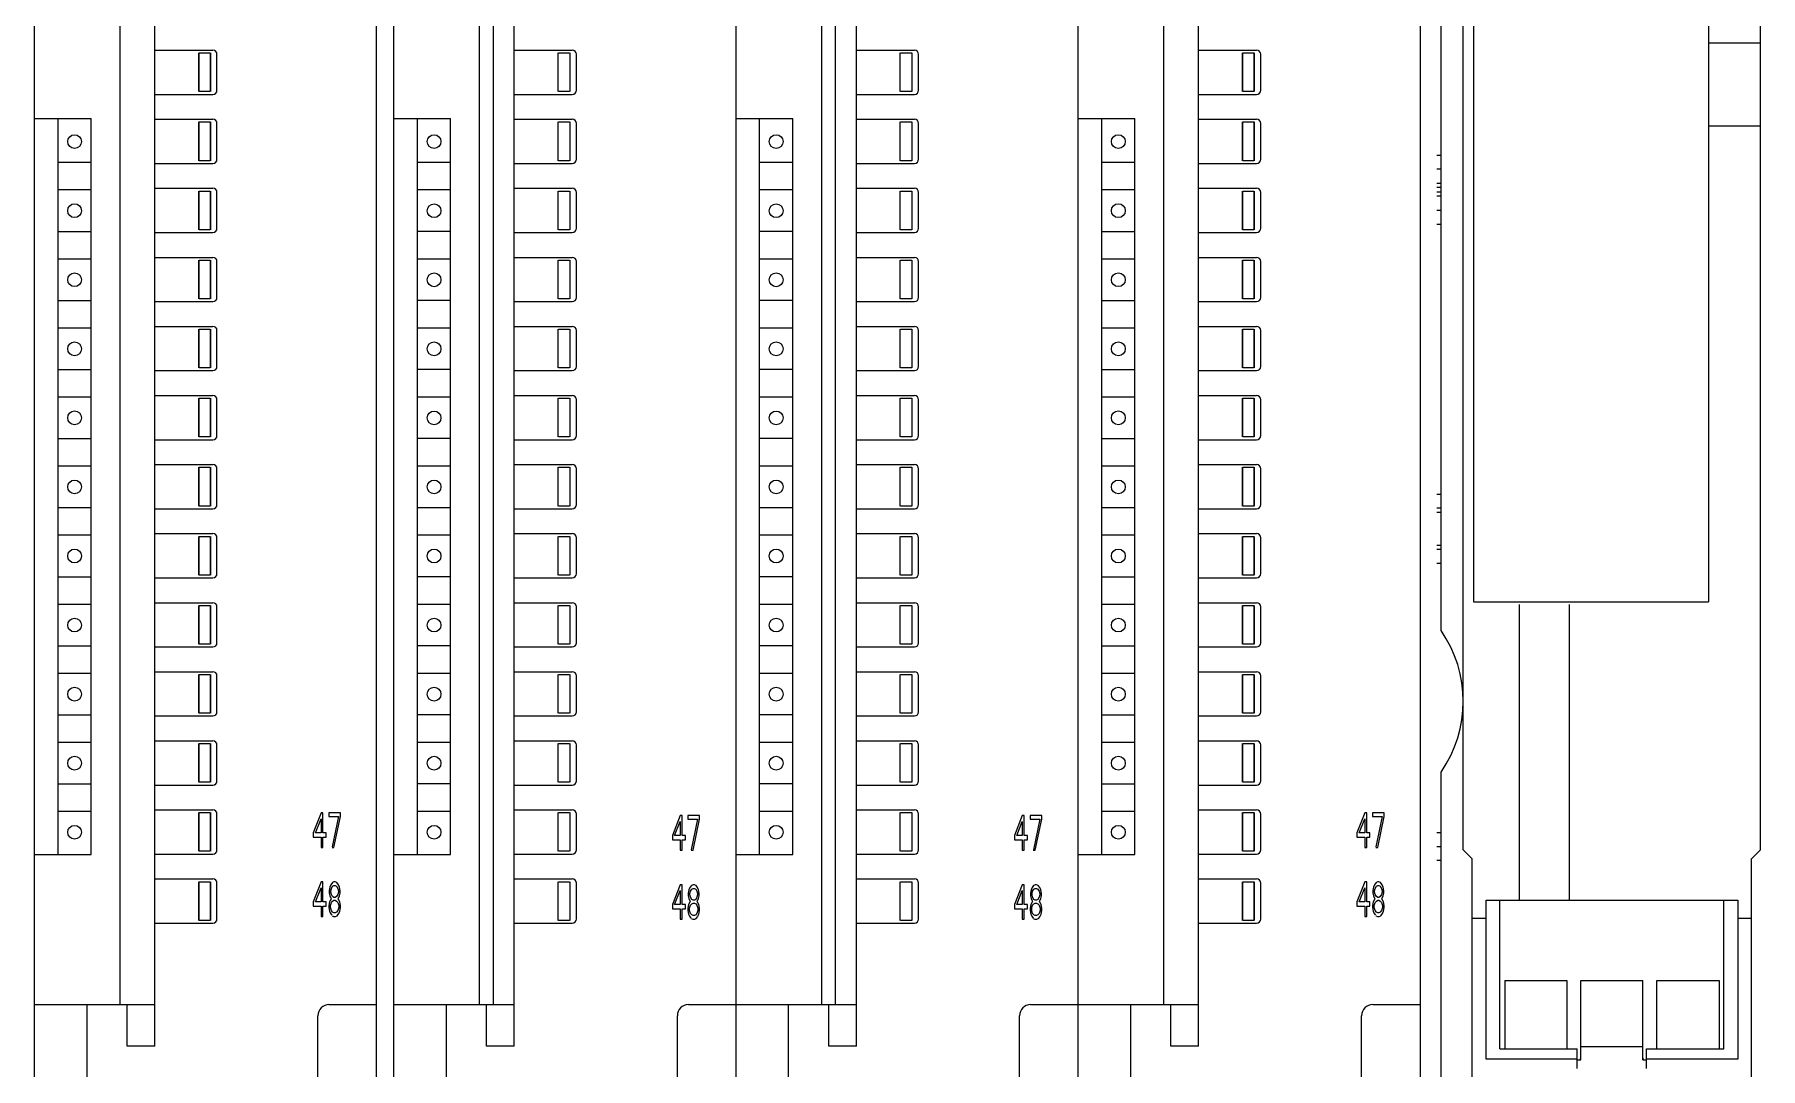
# Model space of a CAD drawing. Extents: x 430 to 1632, y -19 to 271.
# Drawn here: x 626.6 to 697.3, y 92.8 to 135.2 of the extents above; entities that cross this region are included whole.
import ezdxf

# ---------------------------------------------------------------- set-up
doc = ezdxf.new("R2010")
doc.units = 0
doc.header["$LTSCALE"] = 5
doc.header["$MEASUREMENT"] = 0
doc.layers.get('0').update_dxf_attribs({"linetype": 'CONTINUOUS'})

msp = doc.modelspace()

# ---------------------------------------------------------------- linework, layer by layer
at = {"color": 7, "linetype": 'Continuous'}
for p, q in [((626.579, 86.058), (626.579, 248.64)), ((640.599, 86.058), (640.599, 248.64)), ((641.307, 86.058), (641.307, 248.64)), ((655.328, 86.058), (655.328, 248.64)), ((655.328, 86.058), (655.328, 248.64)), ((669.348, 86.058), (669.348, 248.64)), ((683.369, 86.058), (683.369, 248.64)), ((630.091, 95.428), (630.091, 241.032)), ((644.819, 95.428), (644.819, 241.032)), ((658.84, 95.428), (658.84, 241.032)), ((672.86, 95.428), (672.86, 241.032)), ((631.507, 93.729), (631.507, 234.988)), ((645.386, 95.428), (645.386, 234.988)), ((646.235, 93.729), (646.235, 234.988)), ((659.406, 95.428), (659.406, 234.988)), ((660.256, 93.729), (660.256, 234.988)), ((674.277, 93.729), (674.277, 234.988)), ((684.218, 110.77), (684.218, 208.929)), ((685.125, 101.778), (685.125, 203.264)), ((697.304, 101.778), (697.304, 203.264)), ((685.55, 190.462), (685.55, 111.947)), ((695.18, 190.462), (695.18, 111.947)), ((631.507, 134.572), (633.886, 134.572)), ((633.309, 132.873), (633.309, 134.459)), ((633.32, 132.873), (633.32, 134.459)), ((633.32, 134.459), (633.773, 134.459)), ((633.773, 134.459), (633.773, 132.873)), ((633.784, 134.459), (633.784, 132.873)), ((634.056, 132.929), (634.056, 134.402)), ((646.235, 134.572), (648.615, 134.572)), ((648.037, 132.873), (648.037, 134.459)), ((648.048, 134.459), (648.501, 134.459)), ((648.513, 134.459), (648.513, 132.873)), ((648.785, 132.929), (648.785, 134.402)), ((660.256, 134.572), (662.635, 134.572)), ((662.057, 132.873), (662.057, 134.459)), ((662.069, 134.459), (662.522, 134.459)), ((662.533, 134.459), (662.533, 132.873)), ((662.805, 132.929), (662.805, 134.402)), ((674.277, 134.572), (676.656, 134.572)), ((676.078, 132.873), (676.078, 134.459)), ((676.089, 132.873), (676.089, 134.459)), ((676.089, 134.459), (676.542, 134.459)), ((676.542, 134.459), (676.542, 132.873)), ((676.554, 134.459), (676.554, 132.873)), ((676.826, 132.929), (676.826, 134.402)), ((697.304, 134.861), (695.18, 134.861)), ((631.507, 132.76), (633.886, 132.76)), ((633.773, 132.873), (633.32, 132.873)), ((646.235, 132.76), (648.615, 132.76)), ((648.501, 132.873), (648.048, 132.873)), ((660.256, 132.76), (662.635, 132.76)), ((662.522, 132.873), (662.069, 132.873)), ((674.277, 132.76), (676.656, 132.76)), ((676.542, 132.873), (676.089, 132.873)), ((626.579, 131.774), (628.901, 131.774)), ((627.542, 101.58), (627.542, 131.774)), ((628.901, 101.58), (628.901, 131.774)), ((631.507, 131.74), (633.886, 131.74)), ((633.309, 130.04), (633.309, 131.627)), ((633.32, 130.04), (633.32, 131.627)), ((633.32, 131.627), (633.773, 131.627)), ((633.773, 131.627), (633.773, 130.04)), ((633.784, 131.627), (633.784, 130.04)), ((634.056, 130.097), (634.056, 131.57)), ((641.307, 131.774), (643.63, 131.774)), ((642.27, 101.58), (642.27, 131.774)), ((643.63, 101.58), (643.63, 131.774)), ((646.235, 131.74), (648.615, 131.74)), ((648.037, 130.04), (648.037, 131.627)), ((648.048, 131.627), (648.501, 131.627)), ((648.513, 131.627), (648.513, 130.04)), ((648.785, 130.097), (648.785, 131.57)), ((655.328, 131.774), (657.65, 131.774)), ((656.291, 101.58), (656.291, 131.774)), ((657.65, 101.58), (657.65, 131.774)), ((660.256, 131.74), (662.635, 131.74)), ((662.057, 130.04), (662.057, 131.627)), ((662.069, 131.627), (662.522, 131.627)), ((662.533, 131.627), (662.533, 130.04)), ((662.805, 130.097), (662.805, 131.57)), ((669.348, 131.774), (671.671, 131.774)), ((670.311, 101.58), (670.311, 131.774)), ((671.671, 101.58), (671.671, 131.774)), ((674.277, 131.74), (676.656, 131.74)), ((676.078, 130.04), (676.078, 131.627)), ((676.089, 130.04), (676.089, 131.627)), ((676.089, 131.627), (676.542, 131.627)), ((676.542, 131.627), (676.542, 130.04)), ((676.554, 131.627), (676.554, 130.04)), ((676.826, 130.097), (676.826, 131.57)), ((697.304, 131.462), (695.18, 131.462)), ((684.048, 130.273), (684.218, 130.273)), ((627.542, 129.973), (628.901, 129.973)), ((631.507, 129.927), (633.886, 129.927)), ((633.773, 130.04), (633.32, 130.04)), ((643.63, 129.971), (642.27, 129.971)), ((646.235, 129.927), (648.615, 129.927)), ((648.501, 130.04), (648.048, 130.04)), ((657.65, 129.971), (656.291, 129.971)), ((660.256, 129.927), (662.635, 129.927)), ((662.522, 130.04), (662.069, 130.04)), ((670.311, 129.973), (671.671, 129.973)), ((674.277, 129.927), (676.656, 129.927)), ((676.542, 130.04), (676.089, 130.04)), ((684.048, 129.706), (684.218, 129.706)), ((628.901, 128.84), (627.542, 128.84)), ((631.507, 128.907), (633.886, 128.907)), ((633.309, 127.208), (633.309, 128.794)), ((633.32, 127.208), (633.32, 128.794)), ((633.32, 128.794), (633.773, 128.794)), ((633.773, 128.794), (633.773, 127.208)), ((633.784, 128.794), (633.784, 127.208)), ((634.056, 127.265), (634.056, 128.737)), ((643.63, 128.838), (642.27, 128.838)), ((646.235, 128.907), (648.615, 128.907)), ((648.037, 127.208), (648.037, 128.794)), ((648.048, 128.794), (648.501, 128.794)), ((648.513, 128.794), (648.513, 127.208)), ((648.785, 127.265), (648.785, 128.737)), ((657.65, 128.838), (656.291, 128.838)), ((660.256, 128.907), (662.635, 128.907)), ((662.057, 127.208), (662.057, 128.794)), ((662.069, 128.794), (662.522, 128.794)), ((662.533, 128.794), (662.533, 127.208)), ((662.805, 127.265), (662.805, 128.737)), ((671.671, 128.84), (670.311, 128.84)), ((674.277, 128.907), (676.656, 128.907)), ((676.078, 127.208), (676.078, 128.794)), ((676.089, 127.208), (676.089, 128.794)), ((676.089, 128.794), (676.542, 128.794)), ((676.542, 128.794), (676.542, 127.208)), ((676.554, 128.794), (676.554, 127.208)), ((676.826, 127.265), (676.826, 128.737)), ((684.048, 129.117), (684.218, 129.117)), ((684.048, 128.953), (684.218, 128.953)), ((684.048, 128.76), (684.218, 128.76)), ((684.048, 128.596), (684.218, 128.596)), ((684.048, 128.007), (684.218, 128.007)), ((684.048, 127.44), (684.218, 127.44)), ((627.542, 127.14), (628.901, 127.14)), ((631.507, 127.095), (633.886, 127.095)), ((633.773, 127.208), (633.32, 127.208)), ((643.63, 127.139), (642.27, 127.139)), ((646.235, 127.095), (648.615, 127.095)), ((648.501, 127.208), (648.048, 127.208)), ((657.65, 127.139), (656.291, 127.139)), ((660.256, 127.095), (662.635, 127.095)), ((662.522, 127.208), (662.069, 127.208)), ((670.311, 127.14), (671.671, 127.14)), ((674.277, 127.095), (676.656, 127.095)), ((676.542, 127.208), (676.089, 127.208)), ((628.901, 126.007), (627.542, 126.007)), ((631.507, 126.075), (633.886, 126.075)), ((633.309, 124.376), (633.309, 125.962)), ((633.32, 124.376), (633.32, 125.962)), ((633.32, 125.962), (633.773, 125.962)), ((633.773, 125.962), (633.773, 124.376)), ((633.784, 125.962), (633.784, 124.376)), ((634.056, 124.432), (634.056, 125.905)), ((643.63, 126.006), (642.27, 126.006)), ((646.235, 126.075), (648.615, 126.075)), ((648.037, 124.376), (648.037, 125.962)), ((648.048, 125.962), (648.501, 125.962)), ((648.513, 125.962), (648.513, 124.376)), ((648.785, 124.432), (648.785, 125.905)), ((657.65, 126.006), (656.291, 126.006)), ((660.256, 126.075), (662.635, 126.075)), ((662.057, 124.376), (662.057, 125.962)), ((662.069, 125.962), (662.522, 125.962)), ((662.533, 125.962), (662.533, 124.376)), ((662.805, 124.432), (662.805, 125.905)), ((671.671, 126.007), (670.311, 126.007)), ((674.277, 126.075), (676.656, 126.075)), ((676.078, 124.376), (676.078, 125.962)), ((676.089, 124.376), (676.089, 125.962)), ((676.089, 125.962), (676.542, 125.962)), ((676.542, 125.962), (676.542, 124.376)), ((676.554, 125.962), (676.554, 124.376)), ((676.826, 124.432), (676.826, 125.905)), ((627.542, 124.308), (628.901, 124.308)), ((631.507, 124.262), (633.886, 124.262)), ((633.773, 124.376), (633.32, 124.376)), ((643.63, 124.307), (642.27, 124.307)), ((646.235, 124.262), (648.615, 124.262)), ((648.501, 124.376), (648.048, 124.376)), ((657.65, 124.307), (656.291, 124.307)), ((660.256, 124.262), (662.635, 124.262)), ((662.522, 124.376), (662.069, 124.376)), ((670.311, 124.308), (671.671, 124.308)), ((674.277, 124.262), (676.656, 124.262)), ((676.542, 124.376), (676.089, 124.376)), ((628.901, 123.175), (627.542, 123.175)), ((631.507, 123.243), (633.886, 123.243)), ((633.309, 121.543), (633.309, 123.129)), ((633.32, 121.543), (633.32, 123.129)), ((633.32, 123.129), (633.773, 123.129)), ((633.773, 123.129), (633.773, 121.543)), ((633.784, 123.129), (633.784, 121.543)), ((634.056, 121.6), (634.056, 123.073)), ((643.63, 123.174), (642.27, 123.174)), ((646.235, 123.243), (648.615, 123.243)), ((648.037, 121.543), (648.037, 123.129)), ((648.048, 123.129), (648.501, 123.129)), ((648.513, 123.129), (648.513, 121.543)), ((648.785, 121.6), (648.785, 123.073)), ((657.65, 123.174), (656.291, 123.174)), ((660.256, 123.243), (662.635, 123.243)), ((662.057, 121.543), (662.057, 123.129)), ((662.069, 123.129), (662.522, 123.129)), ((662.533, 123.129), (662.533, 121.543)), ((662.805, 121.6), (662.805, 123.073)), ((671.671, 123.175), (670.311, 123.175)), ((674.277, 123.243), (676.656, 123.243)), ((676.078, 121.543), (676.078, 123.129)), ((676.089, 121.543), (676.089, 123.129)), ((676.089, 123.129), (676.542, 123.129)), ((676.542, 123.129), (676.542, 121.543)), ((676.554, 123.129), (676.554, 121.543)), ((676.826, 121.6), (676.826, 123.073)), ((627.542, 121.476), (628.901, 121.476)), ((631.507, 121.43), (633.886, 121.43)), ((633.773, 121.543), (633.32, 121.543)), ((643.63, 121.474), (642.27, 121.474)), ((646.235, 121.43), (648.615, 121.43)), ((648.501, 121.543), (648.048, 121.543)), ((657.65, 121.474), (656.291, 121.474)), ((660.256, 121.43), (662.635, 121.43)), ((662.522, 121.543), (662.069, 121.543)), ((670.311, 121.476), (671.671, 121.476)), ((674.277, 121.43), (676.656, 121.43)), ((676.542, 121.543), (676.089, 121.543)), ((628.901, 120.343), (627.542, 120.343)), ((631.507, 120.41), (633.886, 120.41)), ((633.309, 118.711), (633.309, 120.297)), ((633.32, 118.711), (633.32, 120.297)), ((633.32, 120.297), (633.773, 120.297)), ((633.773, 120.297), (633.773, 118.711)), ((633.784, 120.297), (633.784, 118.711)), ((634.056, 118.767), (634.056, 120.24)), ((643.63, 120.341), (642.27, 120.341)), ((646.235, 120.41), (648.615, 120.41)), ((648.037, 118.711), (648.037, 120.297)), ((648.048, 120.297), (648.501, 120.297)), ((648.513, 120.297), (648.513, 118.711)), ((648.785, 118.767), (648.785, 120.24)), ((657.65, 120.341), (656.291, 120.341)), ((660.256, 120.41), (662.635, 120.41)), ((662.057, 118.711), (662.057, 120.297)), ((662.069, 120.297), (662.522, 120.297)), ((662.533, 120.297), (662.533, 118.711)), ((662.805, 118.767), (662.805, 120.24)), ((671.671, 120.343), (670.311, 120.343)), ((674.277, 120.41), (676.656, 120.41)), ((676.078, 118.711), (676.078, 120.297)), ((676.089, 118.711), (676.089, 120.297)), ((676.089, 120.297), (676.542, 120.297)), ((676.542, 120.297), (676.542, 118.711)), ((676.554, 120.297), (676.554, 118.711)), ((676.826, 118.767), (676.826, 120.24)), ((627.542, 118.643), (628.901, 118.643)), ((631.507, 118.597), (633.886, 118.597)), ((633.773, 118.711), (633.32, 118.711)), ((643.63, 118.642), (642.27, 118.642)), ((646.235, 118.597), (648.615, 118.597)), ((648.501, 118.711), (648.048, 118.711)), ((657.65, 118.642), (656.291, 118.642)), ((660.256, 118.597), (662.635, 118.597)), ((662.522, 118.711), (662.069, 118.711)), ((670.311, 118.643), (671.671, 118.643)), ((674.277, 118.597), (676.656, 118.597)), ((676.542, 118.711), (676.089, 118.711)), ((628.901, 117.51), (627.542, 117.51)), ((631.507, 117.578), (633.886, 117.578)), ((633.309, 115.878), (633.309, 117.464)), ((633.32, 115.878), (633.32, 117.464)), ((633.32, 117.464), (633.773, 117.464)), ((633.773, 117.464), (633.773, 115.878)), ((633.784, 117.464), (633.784, 115.878)), ((634.056, 115.935), (634.056, 117.408)), ((643.63, 117.509), (642.27, 117.509)), ((646.235, 117.578), (648.615, 117.578)), ((648.037, 115.878), (648.037, 117.464)), ((648.048, 117.464), (648.501, 117.464)), ((648.513, 117.464), (648.513, 115.878)), ((648.785, 115.935), (648.785, 117.408)), ((657.65, 117.509), (656.291, 117.509)), ((660.256, 117.578), (662.635, 117.578)), ((662.057, 115.878), (662.057, 117.464)), ((662.069, 117.464), (662.522, 117.464)), ((662.533, 117.464), (662.533, 115.878)), ((662.805, 115.935), (662.805, 117.408)), ((671.671, 117.51), (670.311, 117.51)), ((674.277, 117.578), (676.656, 117.578)), ((676.078, 115.878), (676.078, 117.464)), ((676.089, 115.878), (676.089, 117.464)), ((676.089, 117.464), (676.542, 117.464)), ((676.542, 117.464), (676.542, 115.878)), ((676.554, 117.464), (676.554, 115.878)), ((676.826, 115.935), (676.826, 117.408)), ((684.048, 116.365), (684.218, 116.365)), ((627.542, 115.811), (628.901, 115.811)), ((631.507, 115.765), (633.886, 115.765)), ((633.773, 115.878), (633.32, 115.878)), ((643.63, 115.809), (642.27, 115.809)), ((646.235, 115.765), (648.615, 115.765)), ((648.501, 115.878), (648.048, 115.878)), ((657.65, 115.809), (656.291, 115.809)), ((660.256, 115.765), (662.635, 115.765)), ((662.522, 115.878), (662.069, 115.878)), ((670.311, 115.811), (671.671, 115.811)), ((674.277, 115.765), (676.656, 115.765)), ((676.542, 115.878), (676.089, 115.878)), ((684.048, 115.799), (684.218, 115.799)), ((684.048, 115.629), (684.218, 115.629)), ((628.901, 114.678), (627.542, 114.678)), ((631.507, 114.745), (633.886, 114.745)), ((633.309, 113.046), (633.309, 114.632)), ((633.32, 113.046), (633.32, 114.632)), ((633.32, 114.632), (633.773, 114.632)), ((633.773, 114.632), (633.773, 113.046)), ((633.784, 114.632), (633.784, 113.046)), ((643.63, 114.676), (642.27, 114.676)), ((646.235, 114.745), (648.615, 114.745)), ((648.037, 113.046), (648.037, 114.632)), ((648.048, 114.632), (648.501, 114.632)), ((648.513, 114.632), (648.513, 113.046)), ((657.65, 114.676), (656.291, 114.676)), ((660.256, 114.745), (662.635, 114.745)), ((662.057, 113.046), (662.057, 114.632)), ((662.069, 114.632), (662.522, 114.632)), ((662.533, 114.632), (662.533, 113.046)), ((671.671, 114.678), (670.311, 114.678)), ((674.277, 114.745), (676.656, 114.745)), ((676.078, 113.046), (676.078, 114.632)), ((676.089, 113.046), (676.089, 114.632)), ((676.089, 114.632), (676.542, 114.632)), ((676.542, 114.632), (676.542, 113.046)), ((676.554, 114.632), (676.554, 113.046)), ((634.056, 113.102), (634.056, 114.575)), ((648.785, 113.102), (648.785, 114.575)), ((662.805, 113.102), (662.805, 114.575)), ((676.826, 113.102), (676.826, 114.575)), ((684.048, 114.269), (684.218, 114.269)), ((684.218, 114.099), (684.048, 114.099)), ((684.048, 113.533), (684.218, 113.533)), ((627.542, 112.978), (628.901, 112.978)), ((631.507, 112.932), (633.886, 112.932)), ((633.773, 113.046), (633.32, 113.046)), ((643.63, 112.977), (642.27, 112.977)), ((646.235, 112.932), (648.615, 112.932)), ((648.501, 113.046), (648.048, 113.046)), ((657.65, 112.977), (656.291, 112.977)), ((660.256, 112.932), (662.635, 112.932)), ((662.522, 113.046), (662.069, 113.046)), ((670.311, 112.978), (671.671, 112.978)), ((674.277, 112.932), (676.656, 112.932)), ((676.542, 113.046), (676.089, 113.046)), ((628.901, 111.845), (627.542, 111.845)), ((631.507, 111.913), (633.886, 111.913)), ((633.309, 110.213), (633.309, 111.8)), ((633.32, 110.213), (633.32, 111.8)), ((633.32, 111.8), (633.773, 111.8)), ((633.773, 111.8), (633.773, 110.213)), ((633.784, 111.8), (633.784, 110.213)), ((643.63, 111.844), (642.27, 111.844)), ((646.235, 111.913), (648.615, 111.913)), ((648.037, 110.213), (648.037, 111.8)), ((648.048, 111.8), (648.501, 111.8)), ((648.513, 111.8), (648.513, 110.213)), ((657.65, 111.844), (656.291, 111.844)), ((660.256, 111.913), (662.635, 111.913)), ((662.057, 110.213), (662.057, 111.8)), ((662.069, 111.8), (662.522, 111.8)), ((662.533, 111.8), (662.533, 110.213)), ((671.671, 111.845), (670.311, 111.845)), ((674.277, 111.913), (676.656, 111.913)), ((676.078, 110.213), (676.078, 111.8)), ((676.089, 110.213), (676.089, 111.8)), ((676.089, 111.8), (676.542, 111.8)), ((676.542, 111.8), (676.542, 110.213)), ((676.554, 111.8), (676.554, 110.213)), ((685.55, 111.947), (695.18, 111.947)), ((687.419, 111.834), (687.419, 99.711)), ((689.458, 111.834), (689.458, 99.711)), ((634.056, 110.27), (634.056, 111.743)), ((648.785, 110.27), (648.785, 111.743)), ((662.805, 110.27), (662.805, 111.743)), ((676.826, 110.27), (676.826, 111.743)), ((627.542, 110.146), (628.901, 110.146)), ((631.507, 110.1), (633.886, 110.1)), ((633.773, 110.213), (633.32, 110.213)), ((643.63, 110.144), (642.27, 110.144)), ((646.235, 110.1), (648.615, 110.1)), ((648.501, 110.213), (648.048, 110.213)), ((657.65, 110.144), (656.291, 110.144)), ((660.256, 110.1), (662.635, 110.1)), ((662.522, 110.213), (662.069, 110.213)), ((670.311, 110.146), (671.671, 110.146)), ((674.277, 110.1), (676.656, 110.1)), ((676.542, 110.213), (676.089, 110.213)), ((628.901, 109.013), (627.542, 109.013)), ((631.507, 109.08), (633.886, 109.08)), ((633.309, 107.381), (633.309, 108.967)), ((633.32, 107.381), (633.32, 108.967)), ((633.32, 108.967), (633.773, 108.967)), ((633.773, 108.967), (633.773, 107.381)), ((633.784, 108.967), (633.784, 107.381)), ((643.63, 109.011), (642.27, 109.011)), ((646.235, 109.08), (648.615, 109.08)), ((648.037, 107.381), (648.037, 108.967)), ((648.048, 108.967), (648.501, 108.967)), ((648.513, 108.967), (648.513, 107.381)), ((657.65, 109.011), (656.291, 109.011)), ((660.256, 109.08), (662.635, 109.08)), ((662.057, 107.381), (662.057, 108.967)), ((662.069, 108.967), (662.522, 108.967)), ((662.533, 108.967), (662.533, 107.381)), ((671.671, 109.013), (670.311, 109.013)), ((674.277, 109.08), (676.656, 109.08)), ((676.078, 107.381), (676.078, 108.967)), ((676.089, 107.381), (676.089, 108.967)), ((676.089, 108.967), (676.542, 108.967)), ((676.542, 108.967), (676.542, 107.381)), ((676.554, 108.967), (676.554, 107.381)), ((634.056, 107.438), (634.056, 108.91)), ((648.785, 107.438), (648.785, 108.91)), ((662.805, 107.438), (662.805, 108.91)), ((676.826, 107.438), (676.826, 108.91)), ((627.542, 107.313), (628.901, 107.313)), ((631.507, 107.268), (633.886, 107.268)), ((633.773, 107.381), (633.32, 107.381)), ((643.63, 107.312), (642.27, 107.312)), ((646.235, 107.268), (648.615, 107.268)), ((648.501, 107.381), (648.048, 107.381)), ((657.65, 107.312), (656.291, 107.312)), ((660.256, 107.268), (662.635, 107.268)), ((662.522, 107.381), (662.069, 107.381)), ((670.311, 107.313), (671.671, 107.313)), ((674.277, 107.268), (676.656, 107.268)), ((676.542, 107.381), (676.089, 107.381)), ((628.901, 106.18), (627.542, 106.18)), ((631.507, 106.248), (633.886, 106.248)), ((633.309, 104.548), (633.309, 106.135)), ((633.32, 104.548), (633.32, 106.135)), ((633.32, 106.135), (633.773, 106.135)), ((633.773, 106.135), (633.773, 104.548)), ((633.784, 106.135), (633.784, 104.548)), ((643.63, 106.179), (642.27, 106.179)), ((646.235, 106.248), (648.615, 106.248)), ((648.037, 104.548), (648.037, 106.135)), ((648.048, 106.135), (648.501, 106.135)), ((648.513, 106.135), (648.513, 104.548)), ((657.65, 106.179), (656.291, 106.179)), ((660.256, 106.248), (662.635, 106.248)), ((662.057, 104.548), (662.057, 106.135)), ((662.069, 106.135), (662.522, 106.135)), ((662.533, 106.135), (662.533, 104.548)), ((671.671, 106.18), (670.311, 106.18)), ((674.277, 106.248), (676.656, 106.248)), ((676.078, 104.548), (676.078, 106.135)), ((676.089, 104.548), (676.089, 106.135)), ((676.089, 106.135), (676.542, 106.135)), ((676.542, 106.135), (676.542, 104.548)), ((676.554, 106.135), (676.554, 104.548)), ((634.056, 104.605), (634.056, 106.078)), ((648.785, 104.605), (648.785, 106.078)), ((662.805, 104.605), (662.805, 106.078)), ((676.826, 104.605), (676.826, 106.078)), ((684.218, 85.209), (684.218, 104.966)), ((627.542, 104.481), (628.901, 104.481)), ((631.507, 104.435), (633.886, 104.435)), ((633.773, 104.548), (633.32, 104.548)), ((643.63, 104.48), (642.27, 104.48)), ((646.235, 104.435), (648.615, 104.435)), ((648.501, 104.548), (648.048, 104.548)), ((657.65, 104.48), (656.291, 104.48)), ((660.256, 104.435), (662.635, 104.435)), ((662.522, 104.548), (662.069, 104.548)), ((670.311, 104.481), (671.671, 104.481)), ((674.277, 104.435), (676.656, 104.435)), ((676.542, 104.548), (676.089, 104.548)), ((628.901, 103.348), (627.542, 103.348)), ((631.507, 103.416), (633.886, 103.416)), ((633.309, 101.716), (633.309, 103.302)), ((633.32, 101.716), (633.32, 103.302)), ((633.32, 103.302), (633.773, 103.302)), ((633.773, 103.302), (633.773, 101.716)), ((633.784, 103.302), (633.784, 101.716)), ((638.319, 103.294), (638.001, 102.48)), ((638.398, 103.294), (638.319, 103.294)), ((638.398, 102.48), (638.398, 103.294)), ((638.637, 103.294), (638.637, 103.143)), ((639.114, 103.294), (638.637, 103.294)), ((639.114, 103.143), (639.114, 103.294)), ((643.63, 103.347), (642.27, 103.347)), ((646.235, 103.416), (648.615, 103.416)), ((648.037, 101.716), (648.037, 103.302)), ((648.048, 103.302), (648.501, 103.302)), ((648.513, 103.302), (648.513, 101.716)), ((657.65, 103.347), (656.291, 103.347)), ((660.256, 103.416), (662.635, 103.416)), ((662.057, 101.716), (662.057, 103.302)), ((662.069, 103.302), (662.522, 103.302)), ((662.533, 103.302), (662.533, 101.716)), ((671.671, 103.348), (670.311, 103.348)), ((674.277, 103.416), (676.656, 103.416)), ((676.078, 101.716), (676.078, 103.302)), ((676.089, 101.716), (676.089, 103.302)), ((676.089, 103.302), (676.542, 103.302)), ((676.542, 103.302), (676.542, 101.716)), ((676.554, 103.302), (676.554, 101.716)), ((681.088, 103.294), (680.77, 102.48)), ((681.168, 103.294), (681.088, 103.294)), ((681.168, 102.48), (681.168, 103.294)), ((681.406, 103.294), (681.406, 103.143)), ((681.884, 103.294), (681.406, 103.294)), ((681.884, 103.143), (681.884, 103.294)), ((634.056, 101.773), (634.056, 103.246)), ((638.094, 102.48), (638.319, 103.053)), ((638.319, 103.053), (638.319, 102.48)), ((638.637, 103.143), (639.035, 103.143)), ((639.035, 103.143), (638.773, 101.894)), ((638.849, 101.878), (639.114, 103.143)), ((648.785, 101.773), (648.785, 103.246)), ((653.036, 103.18), (652.718, 102.366)), ((652.81, 102.366), (653.036, 102.939)), ((653.115, 103.18), (653.036, 103.18)), ((653.036, 102.939), (653.036, 102.366)), ((653.115, 102.366), (653.115, 103.18)), ((653.354, 103.18), (653.354, 103.029)), ((653.831, 103.18), (653.354, 103.18)), ((653.354, 103.029), (653.751, 103.029)), ((653.751, 103.029), (653.49, 101.78)), ((653.566, 101.764), (653.831, 103.029)), ((653.831, 103.029), (653.831, 103.18)), ((662.805, 101.773), (662.805, 103.246)), ((667.056, 103.18), (666.738, 102.366)), ((666.831, 102.366), (667.056, 102.939)), ((667.136, 103.18), (667.056, 103.18)), ((667.056, 102.939), (667.056, 102.366)), ((667.136, 102.366), (667.136, 103.18)), ((667.374, 103.18), (667.374, 103.029)), ((667.851, 103.18), (667.374, 103.18)), ((667.374, 103.029), (667.772, 103.029)), ((667.772, 103.029), (667.51, 101.78)), ((667.586, 101.764), (667.851, 103.029)), ((667.851, 103.029), (667.851, 103.18)), ((676.826, 101.773), (676.826, 103.246)), ((680.863, 102.48), (681.088, 103.053)), ((681.088, 103.053), (681.088, 102.48)), ((681.406, 103.143), (681.804, 103.143)), ((681.804, 103.143), (681.542, 101.894)), ((681.618, 101.878), (681.884, 103.143)), ((638.001, 102.48), (638.001, 102.3)), ((638.001, 102.3), (638.319, 102.3)), ((638.319, 102.48), (638.094, 102.48)), ((638.319, 102.3), (638.319, 101.878)), ((638.319, 101.878), (638.398, 101.878)), ((638.531, 102.48), (638.398, 102.48)), ((638.398, 101.878), (638.398, 102.3)), ((638.398, 102.3), (638.531, 102.3)), ((638.531, 102.3), (638.531, 102.48)), ((638.77, 101.878), (638.849, 101.878)), ((652.718, 102.366), (652.718, 102.186)), ((652.718, 102.186), (653.036, 102.186)), ((653.036, 102.366), (652.81, 102.366)), ((653.036, 102.186), (653.036, 101.764)), ((653.248, 102.366), (653.115, 102.366)), ((653.115, 101.764), (653.115, 102.186)), ((653.115, 102.186), (653.248, 102.186)), ((653.248, 102.186), (653.248, 102.366)), ((666.738, 102.366), (666.738, 102.186)), ((666.738, 102.186), (667.056, 102.186)), ((667.056, 102.366), (666.831, 102.366)), ((667.056, 102.186), (667.056, 101.764)), ((667.268, 102.366), (667.136, 102.366)), ((667.136, 101.764), (667.136, 102.186)), ((667.136, 102.186), (667.268, 102.186)), ((667.268, 102.186), (667.268, 102.366)), ((680.77, 102.48), (680.77, 102.3)), ((680.77, 102.3), (681.088, 102.3)), ((681.088, 102.48), (680.863, 102.48)), ((681.088, 102.3), (681.088, 101.878)), ((681.088, 101.878), (681.168, 101.878)), ((681.3, 102.48), (681.168, 102.48)), ((681.168, 101.878), (681.168, 102.3)), ((681.168, 102.3), (681.3, 102.3)), ((681.3, 102.3), (681.3, 102.48)), ((681.539, 101.878), (681.618, 101.878)), ((684.048, 102.486), (684.218, 102.486)), ((684.048, 101.92), (684.218, 101.92)), ((626.579, 101.58), (628.901, 101.58)), ((631.507, 101.603), (633.886, 101.603)), ((633.773, 101.716), (633.32, 101.716)), ((641.307, 101.58), (643.63, 101.58)), ((646.235, 101.603), (648.615, 101.603)), ((648.501, 101.716), (648.048, 101.716)), ((653.036, 101.764), (653.115, 101.764)), ((653.486, 101.764), (653.566, 101.764)), ((655.328, 101.58), (657.65, 101.58)), ((660.256, 101.603), (662.635, 101.603)), ((662.522, 101.716), (662.069, 101.716)), ((667.056, 101.764), (667.136, 101.764)), ((667.507, 101.764), (667.586, 101.764)), ((669.348, 101.58), (671.671, 101.58)), ((674.277, 101.603), (676.656, 101.603)), ((676.542, 101.716), (676.089, 101.716)), ((684.048, 101.354), (684.218, 101.354)), ((685.125, 101.778), (685.493, 101.41)), ((685.493, 87.021), (685.493, 101.41)), ((697.304, 101.778), (696.936, 101.41)), ((696.936, 87.021), (696.936, 101.41)), ((631.507, 100.583), (633.886, 100.583)), ((633.309, 98.884), (633.309, 100.47)), ((633.32, 98.884), (633.32, 100.47)), ((633.32, 100.47), (633.773, 100.47)), ((633.773, 100.47), (633.773, 98.884)), ((633.784, 100.47), (633.784, 98.884)), ((638.319, 100.462), (638.001, 99.648)), ((638.398, 100.462), (638.319, 100.462)), ((638.398, 99.648), (638.398, 100.462)), ((638.783, 100.431), (638.717, 100.341)), ((638.849, 100.462), (638.783, 100.431)), ((638.902, 100.462), (638.849, 100.462)), ((638.968, 100.431), (638.902, 100.462)), ((639.035, 100.341), (638.968, 100.431)), ((646.235, 100.583), (648.615, 100.583)), ((648.037, 98.884), (648.037, 100.47)), ((648.048, 100.47), (648.501, 100.47)), ((648.513, 100.47), (648.513, 98.884)), ((660.256, 100.583), (662.635, 100.583)), ((662.057, 98.884), (662.057, 100.47)), ((662.069, 100.47), (662.522, 100.47)), ((662.533, 100.47), (662.533, 98.884)), ((674.277, 100.583), (676.656, 100.583)), ((676.078, 98.884), (676.078, 100.47)), ((676.089, 98.884), (676.089, 100.47)), ((676.089, 100.47), (676.542, 100.47)), ((676.542, 100.47), (676.542, 98.884)), ((676.554, 100.47), (676.554, 98.884)), ((681.088, 100.462), (680.77, 99.648)), ((681.168, 100.462), (681.088, 100.462)), ((681.168, 99.648), (681.168, 100.462)), ((681.552, 100.431), (681.486, 100.341)), ((681.618, 100.462), (681.552, 100.431)), ((681.671, 100.462), (681.618, 100.462)), ((681.738, 100.431), (681.671, 100.462)), ((681.804, 100.341), (681.738, 100.431)), ((634.056, 98.94), (634.056, 100.413)), ((638.094, 99.648), (638.319, 100.22)), ((638.319, 100.22), (638.319, 99.648)), ((638.65, 100.1), (638.65, 100.01)), ((638.65, 100.01), (638.677, 99.889)), ((638.677, 100.251), (638.652, 100.111)), ((638.717, 99.738), (638.664, 99.648)), ((638.717, 100.341), (638.677, 100.251)), ((638.677, 99.889), (638.717, 99.799)), ((638.717, 100.1), (638.743, 100.19)), ((638.717, 100.04), (638.717, 100.1)), ((638.743, 99.949), (638.717, 100.04)), ((638.717, 99.799), (638.743, 99.768)), ((638.743, 99.768), (638.717, 99.738)), ((638.743, 100.19), (638.796, 100.281)), ((638.796, 99.859), (638.743, 99.949)), ((638.796, 100.281), (638.849, 100.311)), ((638.849, 99.829), (638.796, 99.859)), ((638.849, 100.311), (638.902, 100.311)), ((638.902, 99.829), (638.849, 99.829)), ((638.902, 100.311), (638.955, 100.281)), ((638.955, 99.859), (638.902, 99.829)), ((638.955, 100.281), (639.008, 100.19)), ((639.008, 99.949), (638.955, 99.859)), ((639.008, 100.19), (639.035, 100.1)), ((639.035, 100.04), (639.008, 99.949)), ((639.008, 99.768), (639.035, 99.799)), ((639.035, 99.738), (639.008, 99.768)), ((639.074, 100.251), (639.035, 100.341)), ((639.035, 100.1), (639.035, 100.04)), ((639.035, 99.799), (639.074, 99.889)), ((639.088, 99.648), (639.035, 99.738)), ((639.101, 100.1), (639.074, 100.251)), ((639.074, 99.889), (639.101, 100.01)), ((639.101, 100.01), (639.101, 100.1)), ((648.785, 98.94), (648.785, 100.413)), ((653.036, 100.347), (652.718, 99.534)), ((652.81, 99.534), (653.036, 100.106)), ((653.115, 100.347), (653.036, 100.347)), ((653.036, 100.106), (653.036, 99.534)), ((653.115, 99.534), (653.115, 100.347)), ((653.367, 99.986), (653.367, 99.895)), ((653.367, 99.895), (653.394, 99.775)), ((653.394, 100.137), (653.369, 99.997)), ((653.433, 100.227), (653.394, 100.137)), ((653.394, 99.775), (653.433, 99.685)), ((653.5, 100.317), (653.433, 100.227)), ((653.433, 99.986), (653.46, 100.076)), ((653.433, 99.926), (653.433, 99.986)), ((653.46, 99.835), (653.433, 99.926)), ((653.46, 100.076), (653.513, 100.167)), ((653.513, 99.745), (653.46, 99.835)), ((653.566, 100.347), (653.5, 100.317)), ((653.513, 100.167), (653.566, 100.197)), ((653.566, 99.715), (653.513, 99.745)), ((653.619, 100.347), (653.566, 100.347)), ((653.566, 100.197), (653.619, 100.197)), ((653.685, 100.317), (653.619, 100.347)), ((653.619, 100.197), (653.672, 100.167)), ((653.672, 99.745), (653.619, 99.715)), ((653.672, 100.167), (653.725, 100.076)), ((653.725, 99.835), (653.672, 99.745)), ((653.751, 100.227), (653.685, 100.317)), ((653.725, 100.076), (653.751, 99.986)), ((653.751, 99.926), (653.725, 99.835)), ((653.791, 100.137), (653.751, 100.227)), ((653.751, 99.986), (653.751, 99.926)), ((653.751, 99.685), (653.791, 99.775)), ((653.818, 99.986), (653.791, 100.137)), ((653.791, 99.775), (653.818, 99.895)), ((653.818, 99.895), (653.818, 99.986)), ((662.805, 98.94), (662.805, 100.413)), ((667.056, 100.347), (666.738, 99.534)), ((666.831, 99.534), (667.056, 100.106)), ((667.136, 100.347), (667.056, 100.347)), ((667.056, 100.106), (667.056, 99.534)), ((667.136, 99.534), (667.136, 100.347)), ((667.388, 99.986), (667.388, 99.895)), ((667.388, 99.895), (667.414, 99.775)), ((667.414, 100.137), (667.39, 99.997)), ((667.454, 100.227), (667.414, 100.137)), ((667.414, 99.775), (667.454, 99.685)), ((667.52, 100.317), (667.454, 100.227)), ((667.454, 99.986), (667.48, 100.076)), ((667.454, 99.926), (667.454, 99.986)), ((667.48, 99.835), (667.454, 99.926)), ((667.48, 100.076), (667.533, 100.167)), ((667.533, 99.745), (667.48, 99.835)), ((667.586, 100.347), (667.52, 100.317)), ((667.533, 100.167), (667.586, 100.197)), ((667.586, 99.715), (667.533, 99.745)), ((667.639, 100.347), (667.586, 100.347)), ((667.586, 100.197), (667.639, 100.197)), ((667.706, 100.317), (667.639, 100.347)), ((667.639, 100.197), (667.692, 100.167)), ((667.692, 99.745), (667.639, 99.715)), ((667.692, 100.167), (667.745, 100.076)), ((667.745, 99.835), (667.692, 99.745)), ((667.772, 100.227), (667.706, 100.317)), ((667.745, 100.076), (667.772, 99.986)), ((667.772, 99.926), (667.745, 99.835)), ((667.812, 100.137), (667.772, 100.227)), ((667.772, 99.986), (667.772, 99.926)), ((667.772, 99.685), (667.812, 99.775)), ((667.838, 99.986), (667.812, 100.137)), ((667.812, 99.775), (667.838, 99.895)), ((667.838, 99.895), (667.838, 99.986)), ((676.826, 98.94), (676.826, 100.413)), ((680.863, 99.648), (681.088, 100.22)), ((681.088, 100.22), (681.088, 99.648)), ((681.42, 100.1), (681.42, 100.01)), ((681.42, 100.01), (681.446, 99.889)), ((681.446, 100.251), (681.422, 100.111)), ((681.486, 99.738), (681.433, 99.648)), ((681.486, 100.341), (681.446, 100.251)), ((681.446, 99.889), (681.486, 99.799)), ((681.486, 100.1), (681.512, 100.19)), ((681.486, 100.04), (681.486, 100.1)), ((681.512, 99.949), (681.486, 100.04)), ((681.486, 99.799), (681.512, 99.768)), ((681.512, 99.768), (681.486, 99.738)), ((681.512, 100.19), (681.565, 100.281)), ((681.565, 99.859), (681.512, 99.949)), ((681.565, 100.281), (681.618, 100.311)), ((681.618, 99.829), (681.565, 99.859)), ((681.618, 100.311), (681.671, 100.311)), ((681.671, 99.829), (681.618, 99.829)), ((681.671, 100.311), (681.724, 100.281)), ((681.724, 99.859), (681.671, 99.829)), ((681.724, 100.281), (681.778, 100.19)), ((681.778, 99.949), (681.724, 99.859)), ((681.778, 100.19), (681.804, 100.1)), ((681.804, 100.04), (681.778, 99.949)), ((681.778, 99.768), (681.804, 99.799)), ((681.804, 99.738), (681.778, 99.768)), ((681.844, 100.251), (681.804, 100.341)), ((681.804, 100.1), (681.804, 100.04)), ((681.804, 99.799), (681.844, 99.889)), ((681.857, 99.648), (681.804, 99.738)), ((681.87, 100.1), (681.844, 100.251)), ((681.844, 99.889), (681.87, 100.01)), ((681.87, 100.01), (681.87, 100.1)), ((638.001, 99.648), (638.001, 99.467)), ((638.001, 99.467), (638.319, 99.467)), ((638.319, 99.648), (638.094, 99.648)), ((638.319, 99.467), (638.319, 99.045)), ((638.319, 99.045), (638.398, 99.045)), ((638.531, 99.648), (638.398, 99.648)), ((638.398, 99.045), (638.398, 99.467)), ((638.398, 99.467), (638.531, 99.467)), ((638.531, 99.467), (638.531, 99.648)), ((638.664, 99.648), (638.637, 99.497)), ((638.637, 99.497), (638.637, 99.407)), ((638.637, 99.407), (638.664, 99.256)), ((638.664, 99.256), (638.703, 99.166)), ((638.703, 99.497), (638.743, 99.618)), ((638.703, 99.407), (638.703, 99.497)), ((638.743, 99.286), (638.703, 99.407)), ((638.703, 99.166), (638.758, 99.091)), ((638.743, 99.618), (638.796, 99.678)), ((638.796, 99.226), (638.743, 99.286)), ((638.77, 99.075), (638.836, 99.045)), ((638.796, 99.678), (638.849, 99.708)), ((638.849, 99.196), (638.796, 99.226)), ((638.836, 99.045), (638.915, 99.045)), ((638.849, 99.708), (638.902, 99.708)), ((638.902, 99.196), (638.849, 99.196)), ((638.902, 99.708), (638.955, 99.678)), ((638.955, 99.226), (638.902, 99.196)), ((638.915, 99.045), (638.982, 99.075)), ((638.955, 99.678), (639.008, 99.618)), ((639.008, 99.286), (638.955, 99.226)), ((638.982, 99.075), (639.044, 99.161)), ((639.008, 99.618), (639.048, 99.497)), ((639.048, 99.407), (639.008, 99.286)), ((639.048, 99.497), (639.048, 99.407)), ((639.048, 99.166), (639.088, 99.256)), ((639.114, 99.497), (639.088, 99.648)), ((639.088, 99.256), (639.114, 99.407)), ((639.114, 99.407), (639.114, 99.497)), ((652.718, 99.534), (652.718, 99.353)), ((652.718, 99.353), (653.036, 99.353)), ((653.036, 99.534), (652.81, 99.534)), ((653.036, 99.353), (653.036, 98.931)), ((653.248, 99.534), (653.115, 99.534)), ((653.115, 98.931), (653.115, 99.353)), ((653.115, 99.353), (653.248, 99.353)), ((653.248, 99.353), (653.248, 99.534)), ((653.38, 99.534), (653.354, 99.383)), ((653.354, 99.383), (653.354, 99.293)), ((653.354, 99.293), (653.38, 99.142)), ((653.433, 99.624), (653.38, 99.534)), ((653.38, 99.142), (653.42, 99.052)), ((653.42, 99.383), (653.46, 99.504)), ((653.42, 99.293), (653.42, 99.383)), ((653.46, 99.172), (653.42, 99.293)), ((653.42, 99.052), (653.475, 98.977)), ((653.433, 99.685), (653.46, 99.654)), ((653.46, 99.654), (653.433, 99.624)), ((653.46, 99.504), (653.513, 99.564)), ((653.513, 99.112), (653.46, 99.172)), ((653.513, 99.564), (653.566, 99.594)), ((653.566, 99.082), (653.513, 99.112)), ((653.619, 99.715), (653.566, 99.715)), ((653.566, 99.594), (653.619, 99.594)), ((653.619, 99.082), (653.566, 99.082)), ((653.619, 99.594), (653.672, 99.564)), ((653.672, 99.112), (653.619, 99.082)), ((653.672, 99.564), (653.725, 99.504)), ((653.725, 99.172), (653.672, 99.112)), ((653.698, 98.961), (653.761, 99.047)), ((653.725, 99.654), (653.751, 99.685)), ((653.751, 99.624), (653.725, 99.654)), ((653.725, 99.504), (653.765, 99.383)), ((653.765, 99.293), (653.725, 99.172)), ((653.804, 99.534), (653.751, 99.624)), ((653.765, 99.383), (653.765, 99.293)), ((653.765, 99.052), (653.804, 99.142)), ((653.831, 99.383), (653.804, 99.534)), ((653.804, 99.142), (653.831, 99.293)), ((653.831, 99.293), (653.831, 99.383)), ((666.738, 99.534), (666.738, 99.353)), ((666.738, 99.353), (667.056, 99.353)), ((667.056, 99.534), (666.831, 99.534)), ((667.056, 99.353), (667.056, 98.931)), ((667.268, 99.534), (667.136, 99.534)), ((667.136, 98.931), (667.136, 99.353)), ((667.136, 99.353), (667.268, 99.353)), ((667.268, 99.353), (667.268, 99.534)), ((667.401, 99.534), (667.374, 99.383)), ((667.374, 99.383), (667.374, 99.293)), ((667.374, 99.293), (667.401, 99.142)), ((667.454, 99.624), (667.401, 99.534)), ((667.401, 99.142), (667.441, 99.052)), ((667.441, 99.383), (667.48, 99.504)), ((667.441, 99.293), (667.441, 99.383)), ((667.48, 99.172), (667.441, 99.293)), ((667.441, 99.052), (667.496, 98.977)), ((667.454, 99.685), (667.48, 99.654)), ((667.48, 99.654), (667.454, 99.624)), ((667.48, 99.504), (667.533, 99.564)), ((667.533, 99.112), (667.48, 99.172)), ((667.533, 99.564), (667.586, 99.594)), ((667.586, 99.082), (667.533, 99.112)), ((667.639, 99.715), (667.586, 99.715)), ((667.586, 99.594), (667.639, 99.594)), ((667.639, 99.082), (667.586, 99.082)), ((667.639, 99.594), (667.692, 99.564)), ((667.692, 99.112), (667.639, 99.082)), ((667.692, 99.564), (667.745, 99.504)), ((667.745, 99.172), (667.692, 99.112)), ((667.719, 98.961), (667.781, 99.047)), ((667.745, 99.654), (667.772, 99.685)), ((667.772, 99.624), (667.745, 99.654)), ((667.745, 99.504), (667.785, 99.383)), ((667.785, 99.293), (667.745, 99.172)), ((667.825, 99.534), (667.772, 99.624)), ((667.785, 99.383), (667.785, 99.293)), ((667.785, 99.052), (667.825, 99.142)), ((667.851, 99.383), (667.825, 99.534)), ((667.825, 99.142), (667.851, 99.293)), ((667.851, 99.293), (667.851, 99.383)), ((680.77, 99.648), (680.77, 99.467)), ((680.77, 99.467), (681.088, 99.467)), ((681.088, 99.648), (680.863, 99.648)), ((681.088, 99.467), (681.088, 99.045)), ((681.088, 99.045), (681.168, 99.045)), ((681.3, 99.648), (681.168, 99.648)), ((681.168, 99.045), (681.168, 99.467)), ((681.168, 99.467), (681.3, 99.467)), ((681.3, 99.467), (681.3, 99.648)), ((681.433, 99.648), (681.406, 99.497)), ((681.406, 99.497), (681.406, 99.407)), ((681.406, 99.407), (681.433, 99.256)), ((681.433, 99.256), (681.473, 99.166)), ((681.473, 99.497), (681.512, 99.618)), ((681.473, 99.407), (681.473, 99.497)), ((681.512, 99.286), (681.473, 99.407)), ((681.473, 99.166), (681.528, 99.091)), ((681.512, 99.618), (681.565, 99.678)), ((681.565, 99.226), (681.512, 99.286)), ((681.539, 99.075), (681.605, 99.045)), ((681.565, 99.678), (681.618, 99.708)), ((681.618, 99.196), (681.565, 99.226)), ((681.605, 99.045), (681.685, 99.045)), ((681.618, 99.708), (681.671, 99.708)), ((681.671, 99.196), (681.618, 99.196)), ((681.671, 99.708), (681.724, 99.678)), ((681.724, 99.226), (681.671, 99.196)), ((681.685, 99.045), (681.751, 99.075)), ((681.724, 99.678), (681.778, 99.618)), ((681.778, 99.286), (681.724, 99.226)), ((681.751, 99.075), (681.814, 99.161)), ((681.778, 99.618), (681.817, 99.497)), ((681.817, 99.407), (681.778, 99.286)), ((681.817, 99.497), (681.817, 99.407)), ((681.817, 99.166), (681.857, 99.256)), ((681.884, 99.497), (681.857, 99.648)), ((681.857, 99.256), (681.884, 99.407)), ((681.884, 99.407), (681.884, 99.497)), ((686.059, 99.711), (696.37, 99.711)), ((686.059, 93.196), (686.059, 99.711)), ((686.626, 93.622), (686.626, 99.711)), ((695.803, 93.622), (695.803, 99.711)), ((696.37, 99.711), (696.37, 93.196)), ((631.507, 98.77), (633.886, 98.77)), ((633.773, 98.884), (633.32, 98.884)), ((646.235, 98.77), (648.615, 98.77)), ((648.501, 98.884), (648.048, 98.884)), ((653.036, 98.931), (653.115, 98.931)), ((653.486, 98.961), (653.553, 98.931)), ((653.553, 98.931), (653.632, 98.931)), ((653.632, 98.931), (653.698, 98.961)), ((660.256, 98.77), (662.635, 98.77)), ((662.522, 98.884), (662.069, 98.884)), ((667.056, 98.931), (667.136, 98.931)), ((667.507, 98.961), (667.573, 98.931)), ((667.573, 98.931), (667.653, 98.931)), ((667.653, 98.931), (667.719, 98.961)), ((674.277, 98.77), (676.656, 98.77)), ((676.542, 98.884), (676.089, 98.884)), ((685.493, 98.974), (686.059, 98.974)), ((696.37, 98.974), (696.936, 98.974)), ((686.824, 96.425), (689.373, 96.425)), ((686.824, 96.425), (686.824, 93.622)), ((689.373, 96.425), (689.373, 93.622)), ((689.94, 96.425), (692.489, 96.425)), ((689.94, 93.168), (689.94, 96.425)), ((692.489, 93.168), (692.489, 96.425)), ((693.056, 96.425), (695.605, 96.425)), ((693.056, 93.622), (693.056, 96.425)), ((695.605, 96.425), (695.605, 93.622)), ((626.579, 95.428), (631.507, 95.428)), ((628.731, 85.662), (628.731, 95.428)), ((630.374, 93.729), (630.374, 95.428)), ((638.192, 85.662), (638.192, 94.975)), ((638.645, 95.428), (640.599, 95.428)), ((641.307, 95.428), (646.235, 95.428)), ((643.46, 85.662), (643.46, 95.428)), ((645.102, 93.729), (645.102, 95.428)), ((652.92, 85.662), (652.92, 94.975)), ((653.373, 95.428), (655.328, 95.428)), ((655.328, 95.428), (660.256, 95.428)), ((657.48, 85.662), (657.48, 95.428)), ((659.123, 93.729), (659.123, 95.428)), ((666.941, 85.662), (666.941, 94.975)), ((667.394, 95.428), (669.348, 95.428)), ((669.348, 95.428), (674.277, 95.428)), ((671.501, 85.662), (671.501, 95.428)), ((673.144, 93.729), (673.144, 95.428)), ((680.961, 85.662), (680.961, 94.975)), ((681.414, 95.428), (683.369, 95.428)), ((631.507, 93.729), (630.374, 93.729)), ((646.235, 93.729), (645.102, 93.729)), ((660.256, 93.729), (659.123, 93.729)), ((674.277, 93.729), (673.144, 93.729)), ((686.626, 93.622), (689.798, 93.622)), ((689.798, 92.809), (689.798, 93.622)), ((689.94, 93.711), (692.489, 93.711)), ((692.631, 93.622), (695.803, 93.622)), ((692.631, 92.809), (692.631, 93.622)), ((689.798, 93.196), (686.059, 93.196)), ((689.798, 93.168), (689.94, 93.168)), ((689.92, 93.168), (689.935, 93.22)), ((692.489, 93.168), (692.631, 93.168)), ((692.494, 93.22), (692.509, 93.168)), ((696.37, 93.196), (692.631, 93.196))]:
    msp.add_line(p, q, dxfattribs=at)
for centre in [(628.221, 130.823), (642.95, 130.821), (656.97, 130.821), (670.991, 130.823), (628.221, 127.99), (642.95, 127.989), (656.97, 127.989), (670.991, 127.99), (628.221, 125.158), (642.95, 125.156), (656.97, 125.156), (670.991, 125.158), (628.221, 122.325), (642.95, 122.324), (656.97, 122.324), (670.991, 122.325), (628.221, 119.493), (642.95, 119.491), (656.97, 119.491), (670.991, 119.493), (628.221, 116.66), (642.95, 116.659), (656.97, 116.659), (670.991, 116.66), (628.221, 113.828), (642.95, 113.827), (656.97, 113.827), (670.991, 113.828), (628.221, 110.996), (642.95, 110.994), (656.97, 110.994), (670.991, 110.996), (628.221, 108.163), (642.95, 108.162), (656.97, 108.162), (670.991, 108.163), (628.221, 105.331), (642.95, 105.329), (656.97, 105.329), (670.991, 105.331), (628.221, 102.498), (642.95, 102.497), (656.97, 102.497), (670.991, 102.498)]:
    msp.add_circle(centre, 0.283, dxfattribs=at)
for centre, radius, start, end in [((633.886, 134.402), 0.17, 0, 90), ((648.615, 134.402), 0.17, 0, 90), ((662.635, 134.402), 0.17, 0, 90), ((676.656, 134.402), 0.17, 0, 90), ((633.886, 132.929), 0.17, 270, 0), ((648.615, 132.929), 0.17, 270, 0), ((662.635, 132.929), 0.17, 270, 0), ((676.656, 132.929), 0.17, 270, 0), ((633.886, 131.57), 0.17, 0, 90), ((648.615, 131.57), 0.17, 0, 90), ((662.635, 131.57), 0.17, 0, 90), ((676.656, 131.57), 0.17, 0, 90), ((633.886, 130.097), 0.17, 270, 0), ((648.615, 130.097), 0.17, 270, 0), ((662.635, 130.097), 0.17, 270, 0), ((676.656, 130.097), 0.17, 270, 0), ((633.886, 128.737), 0.17, 0, 90), ((648.615, 128.737), 0.17, 0, 90), ((662.635, 128.737), 0.17, 0, 90), ((676.656, 128.737), 0.17, 0, 90), ((633.886, 127.265), 0.17, 270, 0), ((648.615, 127.265), 0.17, 270, 0), ((662.635, 127.265), 0.17, 270, 0), ((676.656, 127.265), 0.17, 270, 0), ((633.886, 125.905), 0.17, 0, 90), ((648.615, 125.905), 0.17, 0, 90), ((662.635, 125.905), 0.17, 0, 90), ((676.656, 125.905), 0.17, 0, 90), ((633.886, 124.432), 0.17, 270, 0), ((648.615, 124.432), 0.17, 270, 0), ((662.635, 124.432), 0.17, 270, 0), ((676.656, 124.432), 0.17, 270, 0), ((633.886, 123.073), 0.17, 0, 90), ((648.615, 123.073), 0.17, 0, 90), ((662.635, 123.073), 0.17, 0, 90), ((676.656, 123.073), 0.17, 0, 90), ((633.886, 121.6), 0.17, 270, 0), ((648.615, 121.6), 0.17, 270, 0), ((662.635, 121.6), 0.17, 270, 0), ((676.656, 121.6), 0.17, 270, 0), ((633.886, 120.24), 0.17, 0, 90), ((648.615, 120.24), 0.17, 0, 90), ((662.635, 120.24), 0.17, 0, 90), ((676.656, 120.24), 0.17, 0, 90), ((633.886, 118.767), 0.17, 270, 0), ((648.615, 118.767), 0.17, 270, 0), ((662.635, 118.767), 0.17, 270, 0), ((676.656, 118.767), 0.17, 270, 0), ((633.886, 117.408), 0.17, 0, 90), ((648.615, 117.408), 0.17, 0, 90), ((662.635, 117.408), 0.17, 0, 90), ((676.656, 117.408), 0.17, 0, 90), ((633.886, 115.935), 0.17, 270, 0), ((648.615, 115.935), 0.17, 270, 0), ((662.635, 115.935), 0.17, 270, 0), ((676.656, 115.935), 0.17, 270, 0), ((633.886, 114.575), 0.17, 0, 90), ((648.615, 114.575), 0.17, 0, 90), ((662.635, 114.575), 0.17, 0, 90), ((676.656, 114.575), 0.17, 0, 90), ((633.886, 113.102), 0.17, 270, 0), ((648.615, 113.102), 0.17, 270, 0), ((662.635, 113.102), 0.17, 270, 0), ((676.656, 113.102), 0.17, 270, 0), ((633.886, 111.743), 0.17, 0, 90), ((648.615, 111.743), 0.17, 0, 90), ((662.635, 111.743), 0.17, 0, 90), ((676.656, 111.743), 0.17, 0, 90), ((680.026, 107.868), 5.098, 325.30787, 34.69213), ((633.886, 110.27), 0.17, 270, 0), ((648.615, 110.27), 0.17, 270, 0), ((662.635, 110.27), 0.17, 270, 0), ((676.656, 110.27), 0.17, 270, 0), ((633.886, 108.91), 0.17, 0, 90), ((648.615, 108.91), 0.17, 0, 90), ((662.635, 108.91), 0.17, 0, 90), ((676.656, 108.91), 0.17, 0, 90), ((633.886, 107.438), 0.17, 270, 0), ((648.615, 107.438), 0.17, 270, 0), ((662.635, 107.438), 0.17, 270, 0), ((676.656, 107.438), 0.17, 270, 0), ((633.886, 106.078), 0.17, 0, 90), ((648.615, 106.078), 0.17, 0, 90), ((662.635, 106.078), 0.17, 0, 90), ((676.656, 106.078), 0.17, 0, 90), ((633.886, 104.605), 0.17, 270, 0), ((648.615, 104.605), 0.17, 270, 0), ((662.635, 104.605), 0.17, 270, 0), ((676.656, 104.605), 0.17, 270, 0), ((633.886, 103.246), 0.17, 0, 90), ((648.615, 103.246), 0.17, 0, 90), ((662.635, 103.246), 0.17, 0, 90), ((676.656, 103.246), 0.17, 0, 90), ((633.886, 101.773), 0.17, 270, 0), ((648.615, 101.773), 0.17, 270, 0), ((662.635, 101.773), 0.17, 270, 0), ((676.656, 101.773), 0.17, 270, 0), ((633.886, 100.413), 0.17, 0, 90), ((648.615, 100.413), 0.17, 0, 90), ((662.635, 100.413), 0.17, 0, 90), ((676.656, 100.413), 0.17, 0, 90), ((633.886, 98.94), 0.17, 270, 0), ((648.615, 98.94), 0.17, 270, 0), ((662.635, 98.94), 0.17, 270, 0), ((676.656, 98.94), 0.17, 270, 0), ((638.645, 94.975), 0.453, 90, 180), ((653.373, 94.975), 0.453, 90, 180), ((667.394, 94.975), 0.453, 90, 180), ((681.414, 94.975), 0.453, 90, 180)]:
    msp.add_arc(centre, radius, start, end, dxfattribs=at)

doc.saveas('drawing.dxf')
